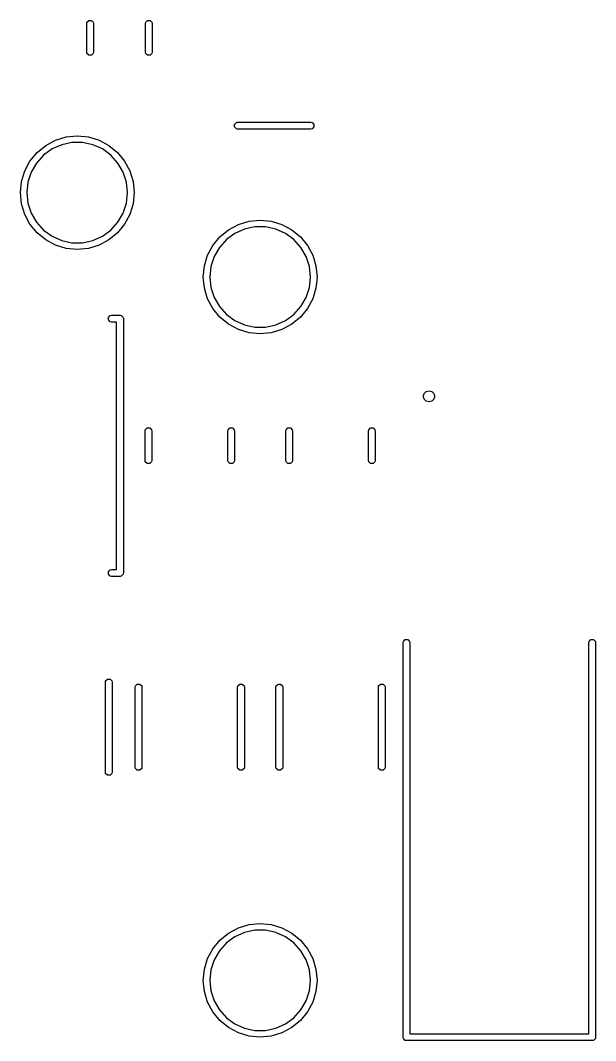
# Model space of a CAD drawing. Extents: x 108.7 to 192.7, y -117.4 to -79.1.
# Drawn here: x 171.49 to 181.71, y -117.32 to -99.19 of the extents above; entities that cross this region are included whole.
import ezdxf

# ---------------------------------------------------------------- set-up
doc = ezdxf.new("R2010")
doc.units = 0
doc.layers.add('BLACK', color=7, linetype='CONTINUOUS')

msp = doc.modelspace()

# ---------------------------------------------------------------- linework, layer by layer
at = {"layer": 'BLACK', "linetype": 'CONTINUOUS'}
for p, q in [((172.6675, -99.245276), (172.672067, -99.222315)), ((172.6675, -99.754724), (172.6675, -99.245276)), ((172.672067, -99.222315), (172.704539, -99.189843)), ((172.704539, -99.189843), (172.750461, -99.189843)), ((172.750461, -99.189843), (172.782933, -99.222315)), ((172.782933, -99.222315), (172.7875, -99.245276)), ((172.7875, -99.245276), (172.7875, -99.754724)), ((173.7125, -99.245276), (173.717067, -99.222315)), ((173.7125, -99.754724), (173.7125, -99.245276)), ((173.717067, -99.222315), (173.749539, -99.189843)), ((173.749539, -99.189843), (173.795461, -99.189843)), ((173.795461, -99.189843), (173.827933, -99.222315)), ((173.827933, -99.222315), (173.8325, -99.245276)), ((173.8325, -99.245276), (173.8325, -99.754724)), ((172.672067, -99.777685), (172.6675, -99.754724)), ((172.704539, -99.810157), (172.672067, -99.777685)), ((172.750461, -99.810157), (172.704539, -99.810157)), ((172.782933, -99.777685), (172.750461, -99.810157)), ((172.7875, -99.754724), (172.782933, -99.777685)), ((173.717067, -99.777685), (173.7125, -99.754724)), ((173.749539, -99.810157), (173.717067, -99.777685)), ((173.795461, -99.810157), (173.749539, -99.810157)), ((173.827933, -99.777685), (173.795461, -99.810157)), ((173.8325, -99.754724), (173.827933, -99.777685)), ((175.294567, -101.037039), (175.327039, -101.004567)), ((175.294567, -101.082961), (175.294567, -101.037039)), ((175.327039, -101.115433), (175.294567, -101.082961)), ((175.327039, -101.004567), (175.35, -101)), ((175.35, -101.12), (175.327039, -101.115433)), ((175.35, -101), (176, -101)), ((176, -101.12), (175.35, -101.12)), ((176, -101), (176.65, -101)), ((176.65, -101.12), (176, -101.12)), ((176.65, -101), (176.672961, -101.004567)), ((176.672961, -101.115433), (176.65, -101.12)), ((176.672961, -101.004567), (176.705433, -101.037039)), ((176.705433, -101.082961), (176.672961, -101.115433)), ((176.705433, -101.037039), (176.705433, -101.082961)), ((171.938874, -101.410216), (172.11349, -101.316882)), ((172.11349, -101.316882), (172.302959, -101.259407)), ((172.302959, -101.259407), (172.5, -101.24)), ((172.5, -101.24), (172.697041, -101.259407)), ((172.697041, -101.259407), (172.88651, -101.316882)), ((172.88651, -101.316882), (173.061126, -101.410216)), ((171.785822, -101.535822), (171.938874, -101.410216)), ((172.052549, -101.474992), (171.901194, -101.584958)), ((172.22346, -101.398898), (172.052549, -101.474992)), ((172.406457, -101.36), (172.22346, -101.398898)), ((172.593543, -101.36), (172.406457, -101.36)), ((172.77654, -101.398898), (172.593543, -101.36)), ((172.947451, -101.474992), (172.77654, -101.398898)), ((173.098806, -101.584958), (172.947451, -101.474992)), ((173.061126, -101.410216), (173.214178, -101.535822)), ((171.566882, -101.86349), (171.660216, -101.688874)), ((171.660216, -101.688874), (171.785822, -101.535822)), ((171.901194, -101.584958), (171.776009, -101.72399)), ((173.223991, -101.72399), (173.098806, -101.584958)), ((173.214178, -101.535822), (173.339784, -101.688874)), ((173.339784, -101.688874), (173.433118, -101.86349)), ((171.509407, -102.052959), (171.566882, -101.86349)), ((171.682466, -101.886011), (171.624654, -102.063939)), ((171.776009, -101.72399), (171.682466, -101.886011)), ((173.317534, -101.886011), (173.223991, -101.72399)), ((173.375346, -102.063939), (173.317534, -101.886011)), ((173.433118, -101.86349), (173.490593, -102.052959)), ((171.49, -102.25), (171.509407, -102.052959)), ((171.624654, -102.063939), (171.605098, -102.25)), ((173.394902, -102.25), (173.375346, -102.063939)), ((173.490593, -102.052959), (173.51, -102.25)), ((171.509407, -102.447041), (171.49, -102.25)), ((171.605098, -102.25), (171.624654, -102.436061)), ((173.375346, -102.436061), (173.394902, -102.25)), ((173.51, -102.25), (173.490593, -102.447041)), ((171.566882, -102.63651), (171.509407, -102.447041)), ((171.624654, -102.436061), (171.682466, -102.613989)), ((171.682466, -102.613989), (171.776009, -102.77601)), ((173.223991, -102.77601), (173.317534, -102.613989)), ((173.317534, -102.613989), (173.375346, -102.436061)), ((173.490593, -102.447041), (173.433118, -102.63651)), ((171.660216, -102.811126), (171.566882, -102.63651)), ((171.776009, -102.77601), (171.901194, -102.915042)), ((173.098806, -102.915042), (173.223991, -102.77601)), ((173.433118, -102.63651), (173.339784, -102.811126)), ((175.36349, -102.816882), (175.552959, -102.759407)), ((175.552959, -102.759407), (175.75, -102.74)), ((175.75, -102.74), (175.947041, -102.759407)), ((175.947041, -102.759407), (176.13651, -102.816882)), ((171.785822, -102.964178), (171.660216, -102.811126)), ((171.938874, -103.089784), (171.785822, -102.964178)), ((171.901194, -102.915042), (172.052549, -103.025008)), ((172.947451, -103.025008), (173.098806, -102.915042)), ((173.214178, -102.964178), (173.061126, -103.089784)), ((173.339784, -102.811126), (173.214178, -102.964178)), ((175.035822, -103.035822), (175.188874, -102.910216)), ((175.302549, -102.974992), (175.151194, -103.084958)), ((175.188874, -102.910216), (175.36349, -102.816882)), ((175.47346, -102.898898), (175.302549, -102.974992)), ((175.656457, -102.86), (175.47346, -102.898898)), ((175.843543, -102.86), (175.656457, -102.86)), ((176.02654, -102.898898), (175.843543, -102.86)), ((176.197451, -102.974992), (176.02654, -102.898898)), ((176.13651, -102.816882), (176.311126, -102.910216)), ((176.348806, -103.084958), (176.197451, -102.974992)), ((176.311126, -102.910216), (176.464178, -103.035822)), ((172.11349, -103.183118), (171.938874, -103.089784)), ((172.052549, -103.025008), (172.22346, -103.101102)), ((172.22346, -103.101102), (172.406457, -103.14)), ((172.406457, -103.14), (172.593543, -103.14)), ((172.593543, -103.14), (172.77654, -103.101102)), ((172.77654, -103.101102), (172.947451, -103.025008)), ((173.061126, -103.089784), (172.88651, -103.183118)), ((174.910216, -103.188874), (175.035822, -103.035822)), ((175.151194, -103.084958), (175.026009, -103.22399)), ((176.473991, -103.22399), (176.348806, -103.084958)), ((176.464178, -103.035822), (176.589784, -103.188874)), ((172.302959, -103.240593), (172.11349, -103.183118)), ((172.5, -103.26), (172.302959, -103.240593)), ((172.697041, -103.240593), (172.5, -103.26)), ((172.88651, -103.183118), (172.697041, -103.240593)), ((174.816882, -103.36349), (174.910216, -103.188874)), ((175.026009, -103.22399), (174.932466, -103.386011)), ((176.567534, -103.386011), (176.473991, -103.22399)), ((176.589784, -103.188874), (176.683118, -103.36349)), ((174.759407, -103.552959), (174.816882, -103.36349)), ((174.932466, -103.386011), (174.874654, -103.563939)), ((176.625346, -103.563939), (176.567534, -103.386011)), ((176.683118, -103.36349), (176.740593, -103.552959)), ((174.74, -103.75), (174.759407, -103.552959)), ((174.874654, -103.563939), (174.855098, -103.75)), ((176.644902, -103.75), (176.625346, -103.563939)), ((176.740593, -103.552959), (176.76, -103.75)), ((174.759407, -103.947041), (174.74, -103.75)), ((174.855098, -103.75), (174.874654, -103.936061)), ((176.625346, -103.936061), (176.644902, -103.75)), ((176.76, -103.75), (176.740593, -103.947041)), ((174.816882, -104.13651), (174.759407, -103.947041)), ((174.874654, -103.936061), (174.932466, -104.113989)), ((176.567534, -104.113989), (176.625346, -103.936061)), ((176.740593, -103.947041), (176.683118, -104.13651)), ((174.910216, -104.311126), (174.816882, -104.13651)), ((174.932466, -104.113989), (175.026009, -104.27601)), ((176.473991, -104.27601), (176.567534, -104.113989)), ((176.683118, -104.13651), (176.589784, -104.311126)), ((175.035822, -104.464178), (174.910216, -104.311126)), ((175.026009, -104.27601), (175.151194, -104.415042)), ((175.151194, -104.415042), (175.302549, -104.525008)), ((176.197451, -104.525008), (176.348806, -104.415042)), ((176.348806, -104.415042), (176.473991, -104.27601)), ((176.589784, -104.311126), (176.464178, -104.464178)), ((173.054567, -104.467039), (173.087039, -104.434567)), ((173.054567, -104.512961), (173.054567, -104.467039)), ((173.087039, -104.545433), (173.054567, -104.512961)), ((173.087039, -104.434567), (173.11, -104.43)), ((173.11, -104.55), (173.087039, -104.545433)), ((173.11, -104.43), (173.26, -104.43)), ((173.2, -104.55), (173.11, -104.55)), ((173.2, -108.95), (173.2, -104.55)), ((173.26, -104.43), (173.282961, -104.434567)), ((173.282961, -104.434567), (173.315433, -104.467039)), ((173.315433, -104.467039), (173.32, -104.49)), ((173.32, -104.49), (173.32, -109.01)), ((175.188874, -104.589784), (175.035822, -104.464178)), ((175.36349, -104.683118), (175.188874, -104.589784)), ((175.302549, -104.525008), (175.47346, -104.601102)), ((175.47346, -104.601102), (175.656457, -104.64)), ((175.843543, -104.64), (176.02654, -104.601102)), ((176.02654, -104.601102), (176.197451, -104.525008)), ((176.311126, -104.589784), (176.13651, -104.683118)), ((176.464178, -104.464178), (176.311126, -104.589784)), ((175.552959, -104.740593), (175.36349, -104.683118)), ((175.75, -104.76), (175.552959, -104.740593)), ((175.656457, -104.64), (175.843543, -104.64)), ((175.947041, -104.740593), (175.75, -104.76)), ((176.13651, -104.683118), (175.947041, -104.740593)), ((178.65, -105.87), (178.653806, -105.855795)), ((178.653806, -105.884204), (178.65, -105.87)), ((178.653806, -105.850866), (178.65561, -105.849061)), ((178.653806, -105.855795), (178.653806, -105.850866)), ((178.65561, -105.849061), (178.663397, -105.82)), ((178.663397, -105.82), (178.7, -105.783397)), ((178.7, -105.783397), (178.75, -105.77)), ((178.75, -105.77), (178.8, -105.783397)), ((178.8, -105.783397), (178.836603, -105.82)), ((178.836603, -105.82), (178.844389, -105.849061)), ((178.844389, -105.849061), (178.846194, -105.850866)), ((178.846194, -105.850866), (178.846194, -105.855795)), ((178.846194, -105.855795), (178.85, -105.87)), ((178.85, -105.87), (178.846194, -105.884204)), ((178.653806, -105.889134), (178.653806, -105.884204)), ((178.65561, -105.890938), (178.653806, -105.889134)), ((178.663397, -105.92), (178.65561, -105.890938)), ((178.7, -105.956603), (178.663397, -105.92)), ((178.75, -105.97), (178.7, -105.956603)), ((178.8, -105.956603), (178.75, -105.97)), ((178.836603, -105.92), (178.8, -105.956603)), ((178.844389, -105.890938), (178.836603, -105.92)), ((178.846194, -105.889134), (178.844389, -105.890938)), ((178.846194, -105.884204), (178.846194, -105.889134)), ((173.705, -106.488748), (173.709567, -106.465787)), ((173.705, -107.011252), (173.705, -106.488748)), ((173.709567, -106.465787), (173.742039, -106.433315)), ((173.742039, -106.433315), (173.787961, -106.433315)), ((173.787961, -106.433315), (173.820433, -106.465787)), ((173.820433, -106.465787), (173.825, -106.488748)), ((173.825, -106.488748), (173.825, -107.011252)), ((175.175, -106.488748), (175.179567, -106.465787)), ((175.175, -107.011252), (175.175, -106.488748)), ((175.179567, -106.465787), (175.212039, -106.433315)), ((175.212039, -106.433315), (175.257961, -106.433315)), ((175.257961, -106.433315), (175.290433, -106.465787)), ((175.290433, -106.465787), (175.295, -106.488748)), ((175.295, -106.488748), (175.295, -107.011252)), ((176.205, -106.488748), (176.209567, -106.465787)), ((176.205, -107.011252), (176.205, -106.488748)), ((176.209567, -106.465787), (176.242039, -106.433315)), ((176.242039, -106.433315), (176.287961, -106.433315)), ((176.287961, -106.433315), (176.320433, -106.465787)), ((176.320433, -106.465787), (176.325, -106.488748)), ((176.325, -106.488748), (176.325, -107.011252)), ((177.675, -106.488748), (177.679567, -106.465787)), ((177.675, -107.011252), (177.675, -106.488748)), ((177.679567, -106.465787), (177.712039, -106.433315)), ((177.712039, -106.433315), (177.757961, -106.433315)), ((177.757961, -106.433315), (177.790433, -106.465787)), ((177.790433, -106.465787), (177.795, -106.488748)), ((177.795, -106.488748), (177.795, -107.011252)), ((173.709567, -107.034213), (173.705, -107.011252)), ((173.742039, -107.066685), (173.709567, -107.034213)), ((173.787961, -107.066685), (173.742039, -107.066685)), ((173.820433, -107.034213), (173.787961, -107.066685)), ((173.825, -107.011252), (173.820433, -107.034213)), ((175.179567, -107.034213), (175.175, -107.011252)), ((175.212039, -107.066685), (175.179567, -107.034213)), ((175.257961, -107.066685), (175.212039, -107.066685)), ((175.290433, -107.034213), (175.257961, -107.066685)), ((175.295, -107.011252), (175.290433, -107.034213)), ((176.209567, -107.034213), (176.205, -107.011252)), ((176.242039, -107.066685), (176.209567, -107.034213)), ((176.287961, -107.066685), (176.242039, -107.066685)), ((176.320433, -107.034213), (176.287961, -107.066685)), ((176.325, -107.011252), (176.320433, -107.034213)), ((177.679567, -107.034213), (177.675, -107.011252)), ((177.712039, -107.066685), (177.679567, -107.034213)), ((177.757961, -107.066685), (177.712039, -107.066685)), ((177.790433, -107.034213), (177.757961, -107.066685)), ((177.795, -107.011252), (177.790433, -107.034213)), ((173.054567, -108.987039), (173.087039, -108.954567)), ((173.087039, -108.954567), (173.11, -108.95)), ((173.11, -108.95), (173.2, -108.95)), ((173.054567, -109.032961), (173.054567, -108.987039)), ((173.087039, -109.065433), (173.054567, -109.032961)), ((173.11, -109.07), (173.087039, -109.065433)), ((173.26, -109.07), (173.11, -109.07)), ((173.282961, -109.065433), (173.26, -109.07)), ((173.315433, -109.032961), (173.282961, -109.065433)), ((173.32, -109.01), (173.315433, -109.032961)), ((178.29, -110.25), (178.294567, -110.227039)), ((178.294567, -110.227039), (178.327039, -110.194567)), ((178.327039, -110.194567), (178.372961, -110.194567)), ((178.372961, -110.194567), (178.405433, -110.227039)), ((178.405433, -110.227039), (178.41, -110.25)), ((181.59, -110.25), (181.594567, -110.227039)), ((181.594567, -110.227039), (181.627039, -110.194567)), ((181.627039, -110.194567), (181.672961, -110.194567)), ((181.672961, -110.194567), (181.705433, -110.227039)), ((181.705433, -110.227039), (181.71, -110.25)), ((178.29, -117.26), (178.29, -110.25)), ((178.41, -110.25), (178.41, -117.2)), ((181.59, -117.2), (181.59, -110.25)), ((181.71, -110.25), (181.71, -117.26)), ((173, -110.95), (173.004567, -110.927039)), ((173, -111.75), (173, -110.95)), ((173.004567, -110.927039), (173.037039, -110.894567)), ((173.037039, -110.894567), (173.082961, -110.894567)), ((173.082961, -110.894567), (173.115433, -110.927039)), ((173.115433, -110.927039), (173.12, -110.95)), ((173.12, -110.95), (173.12, -111.75)), ((173.53, -111.038748), (173.534567, -111.015787)), ((173.53, -112.461252), (173.53, -111.038748)), ((173.534567, -111.015787), (173.567039, -110.983315)), ((173.567039, -110.983315), (173.612961, -110.983315)), ((173.612961, -110.983315), (173.645433, -111.015787)), ((173.645433, -111.015787), (173.65, -111.038748)), ((173.65, -111.038748), (173.65, -112.461252)), ((175.35, -111.038748), (175.354567, -111.015787)), ((175.35, -112.461252), (175.35, -111.038748)), ((175.354567, -111.015787), (175.387039, -110.983315)), ((175.387039, -110.983315), (175.432961, -110.983315)), ((175.432961, -110.983315), (175.465433, -111.015787)), ((175.465433, -111.015787), (175.47, -111.038748)), ((175.47, -111.038748), (175.47, -112.461252)), ((176.03, -111.038748), (176.034567, -111.015787)), ((176.03, -112.461252), (176.03, -111.038748)), ((176.034567, -111.015787), (176.067039, -110.983315)), ((176.067039, -110.983315), (176.112961, -110.983315)), ((176.112961, -110.983315), (176.145433, -111.015787)), ((176.145433, -111.015787), (176.15, -111.038748)), ((176.15, -111.038748), (176.15, -112.461252)), ((177.85, -111.038748), (177.854567, -111.015787)), ((177.85, -112.461252), (177.85, -111.038748)), ((177.854567, -111.015787), (177.887039, -110.983315)), ((177.887039, -110.983315), (177.932961, -110.983315)), ((177.932961, -110.983315), (177.965433, -111.015787)), ((177.965433, -111.015787), (177.97, -111.038748)), ((177.97, -111.038748), (177.97, -112.461252)), ((173, -112.55), (173, -111.75)), ((173.12, -111.75), (173.12, -112.55)), ((173.004567, -112.572961), (173, -112.55)), ((173.037039, -112.605433), (173.004567, -112.572961)), ((173.115433, -112.572961), (173.082961, -112.605433)), ((173.12, -112.55), (173.115433, -112.572961)), ((173.534567, -112.484213), (173.53, -112.461252)), ((173.567039, -112.516685), (173.534567, -112.484213)), ((173.612961, -112.516685), (173.567039, -112.516685)), ((173.645433, -112.484213), (173.612961, -112.516685)), ((173.65, -112.461252), (173.645433, -112.484213)), ((175.354567, -112.484213), (175.35, -112.461252)), ((175.387039, -112.516685), (175.354567, -112.484213)), ((175.432961, -112.516685), (175.387039, -112.516685)), ((175.465433, -112.484213), (175.432961, -112.516685)), ((175.47, -112.461252), (175.465433, -112.484213)), ((176.034567, -112.484213), (176.03, -112.461252)), ((176.067039, -112.516685), (176.034567, -112.484213)), ((176.112961, -112.516685), (176.067039, -112.516685)), ((176.145433, -112.484213), (176.112961, -112.516685)), ((176.15, -112.461252), (176.145433, -112.484213)), ((177.854567, -112.484213), (177.85, -112.461252)), ((177.887039, -112.516685), (177.854567, -112.484213)), ((177.932961, -112.516685), (177.887039, -112.516685)), ((177.965433, -112.484213), (177.932961, -112.516685)), ((177.97, -112.461252), (177.965433, -112.484213)), ((173.082961, -112.605433), (173.037039, -112.605433)), ((175.36349, -115.316882), (175.552959, -115.259407)), ((175.552959, -115.259407), (175.75, -115.24)), ((175.75, -115.24), (175.947041, -115.259407)), ((175.947041, -115.259407), (176.13651, -115.316882)), ((175.035822, -115.535822), (175.188874, -115.410216)), ((175.302549, -115.474992), (175.151194, -115.584958)), ((175.188874, -115.410216), (175.36349, -115.316882)), ((175.47346, -115.398898), (175.302549, -115.474992)), ((175.656457, -115.36), (175.47346, -115.398898)), ((175.843543, -115.36), (175.656457, -115.36)), ((176.02654, -115.398898), (175.843543, -115.36)), ((176.197451, -115.474992), (176.02654, -115.398898)), ((176.13651, -115.316882), (176.311126, -115.410216)), ((176.348806, -115.584958), (176.197451, -115.474992)), ((176.311126, -115.410216), (176.464178, -115.535822)), ((174.910216, -115.688874), (175.035822, -115.535822)), ((175.151194, -115.584958), (175.026009, -115.72399)), ((176.473991, -115.72399), (176.348806, -115.584958)), ((176.464178, -115.535822), (176.589784, -115.688874)), ((174.816882, -115.86349), (174.910216, -115.688874)), ((175.026009, -115.72399), (174.932466, -115.886011)), ((176.567534, -115.886011), (176.473991, -115.72399)), ((176.589784, -115.688874), (176.683118, -115.86349)), ((174.759407, -116.052959), (174.816882, -115.86349)), ((174.932466, -115.886011), (174.874654, -116.063939)), ((176.625346, -116.063939), (176.567534, -115.886011)), ((176.683118, -115.86349), (176.740593, -116.052959)), ((174.74, -116.25), (174.759407, -116.052959)), ((174.874654, -116.063939), (174.855098, -116.25)), ((176.644902, -116.25), (176.625346, -116.063939)), ((176.740593, -116.052959), (176.76, -116.25)), ((174.759407, -116.447041), (174.74, -116.25)), ((174.855098, -116.25), (174.874654, -116.436061)), ((176.625346, -116.436061), (176.644902, -116.25)), ((176.76, -116.25), (176.740593, -116.447041)), ((174.816882, -116.63651), (174.759407, -116.447041)), ((174.874654, -116.436061), (174.932466, -116.613989)), ((176.567534, -116.613989), (176.625346, -116.436061)), ((176.740593, -116.447041), (176.683118, -116.63651)), ((174.910216, -116.811126), (174.816882, -116.63651)), ((174.932466, -116.613989), (175.026009, -116.77601)), ((176.473991, -116.77601), (176.567534, -116.613989)), ((176.683118, -116.63651), (176.589784, -116.811126)), ((175.035822, -116.964178), (174.910216, -116.811126)), ((175.026009, -116.77601), (175.151194, -116.915042)), ((175.151194, -116.915042), (175.302549, -117.025008)), ((176.197451, -117.025008), (176.348806, -116.915042)), ((176.348806, -116.915042), (176.473991, -116.77601)), ((176.589784, -116.811126), (176.464178, -116.964178)), ((175.188874, -117.089784), (175.035822, -116.964178)), ((175.36349, -117.183118), (175.188874, -117.089784)), ((175.302549, -117.025008), (175.47346, -117.101102)), ((175.47346, -117.101102), (175.656457, -117.14)), ((175.843543, -117.14), (176.02654, -117.101102)), ((176.02654, -117.101102), (176.197451, -117.025008)), ((176.311126, -117.089784), (176.13651, -117.183118)), ((176.464178, -116.964178), (176.311126, -117.089784)), ((175.552959, -117.240593), (175.36349, -117.183118)), ((175.75, -117.26), (175.552959, -117.240593)), ((175.656457, -117.14), (175.843543, -117.14)), ((175.947041, -117.240593), (175.75, -117.26)), ((176.13651, -117.183118), (175.947041, -117.240593)), ((178.294567, -117.282961), (178.29, -117.26)), ((178.327039, -117.315433), (178.294567, -117.282961)), ((178.41, -117.2), (181.59, -117.2)), ((181.705433, -117.282961), (181.672961, -117.315433)), ((181.71, -117.26), (181.705433, -117.282961)), ((178.35, -117.32), (178.327039, -117.315433)), ((181.65, -117.32), (178.35, -117.32)), ((181.672961, -117.315433), (181.65, -117.32))]:
    msp.add_line(p, q, dxfattribs=at)

doc.saveas('drawing.dxf')
